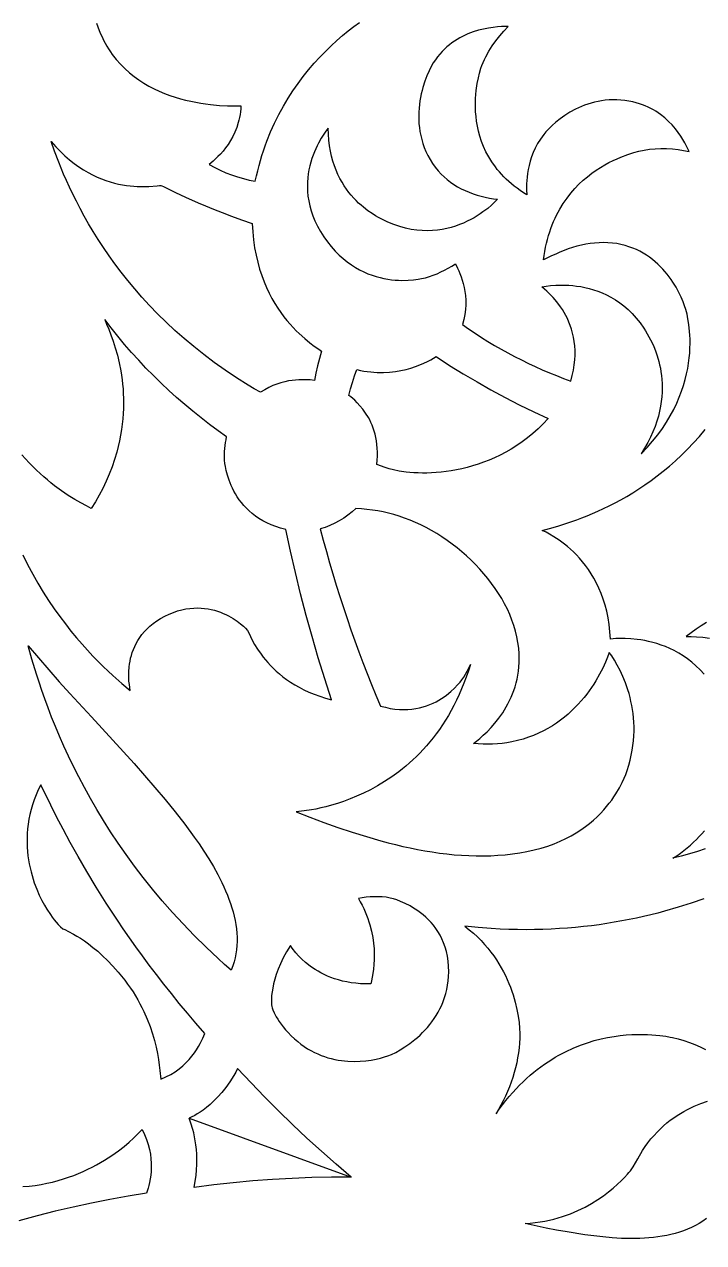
# Model space of a CAD drawing. Extents: x -570 to 570, y -570 to 570.
# Drawn here: x 380.2 to 431.3, y -152.3 to -60.7 of the extents above; entities that cross this region are included whole.
import ezdxf

# ---------------------------------------------------------------- set-up
doc = ezdxf.new("R2010")
doc.units = 0
doc.layers.add('LAYER_1', color=18, linetype='CONTINUOUS')
doc.layers.add('LAYER_2', color=174, linetype='CONTINUOUS')

msp = doc.modelspace()

# ---------------------------------------------------------------- linework, layer by layer
at = {"layer": 'LAYER_1'}
for points in [[(385.666, -60.615), (385.759, -60.882), (385.86, -61.148), (385.965, -61.398), (386.075, -61.641), (386.191, -61.876), (386.313, -62.105), (386.44, -62.326), (386.571, -62.54), (386.708, -62.748), (386.849, -62.948), (387.146, -63.33), (387.458, -63.687), (387.786, -64.018), (388.128, -64.326), (388.481, -64.611), (388.845, -64.873), (389.218, -65.115), (389.599, -65.336), (389.986, -65.537), (390.377, -65.72), (390.772, -65.886), (391.168, -66.034), (391.565, -66.167), (391.96, -66.284), (392.352, -66.387), (392.74, -66.477), (393.121, -66.554), (393.496, -66.619), (393.862, -66.674), (394.217, -66.719), (394.891, -66.782), (395.506, -66.817), (396.049, -66.829), (396.51, -66.826), (396.497, -67.05), (396.476, -67.268), (396.447, -67.48), (396.411, -67.686), (396.368, -67.886), (396.318, -68.081), (396.2, -68.453), (396.061, -68.802), (395.904, -69.129), (395.734, -69.433), (395.552, -69.716), (395.364, -69.978), (395.171, -70.219), (394.979, -70.438), (394.79, -70.638), (394.436, -70.977), (394.136, -71.238), (394.541, -71.457), (394.956, -71.659), (395.38, -71.844), (395.812, -72.011), (396.25, -72.159), (396.694, -72.288), (397.142, -72.398), (397.594, -72.488), (397.68, -72.089), (397.773, -71.696), (397.873, -71.31), (397.979, -70.93), (398.092, -70.556), (398.211, -70.188), (398.336, -69.827), (398.467, -69.471), (398.746, -68.779), (399.046, -68.112), (399.365, -67.468), (399.702, -66.849), (400.056, -66.253), (400.424, -65.68), (400.805, -65.131), (401.199, -64.605), (401.602, -64.101), (402.014, -63.619), (402.433, -63.16), (402.858, -62.723), (403.286, -62.307), (403.717, -61.913), (404.149, -61.54), (404.58, -61.187), (405.009, -60.856), (405.434, -60.545)], [(380.121, -100.565), (380.487, -101.303), (380.866, -102.015), (381.257, -102.702), (381.657, -103.364), (382.066, -104), (382.48, -104.611), (382.898, -105.196), (383.319, -105.756), (383.74, -106.29), (384.16, -106.798), (384.576, -107.282), (384.987, -107.739), (385.391, -108.171), (385.785, -108.577), (386.169, -108.958), (386.54, -109.312), (386.897, -109.642), (387.558, -110.223), (388.202, -110.754), (388.159, -110.53), (388.129, -110.317), (388.102, -110.048), (388.086, -109.73), (388.089, -109.37), (388.117, -108.977), (388.144, -108.77), (388.18, -108.557), (388.226, -108.34), (388.283, -108.12), (388.353, -107.896), (388.435, -107.671), (388.532, -107.445), (388.644, -107.219), (388.771, -106.995), (388.915, -106.772), (389.077, -106.553), (389.257, -106.337), (389.458, -106.127), (389.678, -105.922), (389.92, -105.724), (390.185, -105.535), (390.473, -105.353), (390.785, -105.182), (391.116, -105.024), (391.441, -104.892), (391.759, -104.783), (392.07, -104.697), (392.375, -104.633), (392.672, -104.589), (392.962, -104.564), (393.244, -104.556), (393.518, -104.564), (393.783, -104.587), (394.04, -104.624), (394.289, -104.674), (394.528, -104.734), (394.758, -104.804), (394.978, -104.882), (395.189, -104.968), (395.389, -105.06), (395.58, -105.156), (395.928, -105.356), (396.232, -105.559), (396.489, -105.755), (396.698, -105.932), (396.856, -106.08), (397.013, -106.25), (397.124, -106.485), (397.224, -106.702), (397.36, -106.975), (397.536, -107.295), (397.757, -107.654), (398.026, -108.042), (398.179, -108.245), (398.347, -108.452), (398.529, -108.662), (398.725, -108.874), (398.937, -109.087), (399.165, -109.3), (399.409, -109.512), (399.67, -109.722), (399.949, -109.928), (400.245, -110.13), (400.56, -110.327), (400.894, -110.517), (401.248, -110.7), (401.621, -110.874), (402.015, -111.039), (402.431, -111.192), (402.868, -111.334), (403.327, -111.463), (402.81, -109.889), (402.319, -108.305), (401.854, -106.713), (401.414, -105.114), (400.998, -103.508), (400.605, -101.897), (400.234, -100.28), (399.884, -98.66), (399.494, -98.559), (399.126, -98.441), (398.78, -98.309), (398.456, -98.162), (398.152, -98.003), (397.869, -97.833), (397.605, -97.652), (397.359, -97.463), (397.131, -97.265), (396.921, -97.062), (396.727, -96.853), (396.549, -96.64), (396.386, -96.424), (396.238, -96.207), (396.104, -95.99), (395.983, -95.773), (395.874, -95.559), (395.777, -95.349), (395.617, -94.943), (395.495, -94.565), (395.407, -94.226), (395.348, -93.936), (395.311, -93.704), (395.284, -93.454), (395.273, -93.233), (395.271, -93.012), (395.278, -92.79), (395.293, -92.568), (395.318, -92.347), (395.351, -92.127), (395.392, -91.909), (395.441, -91.694), (394.792, -91.234), (394.152, -90.761), (393.52, -90.275), (392.898, -89.775), (392.286, -89.263), (391.683, -88.738), (391.091, -88.201), (390.51, -87.653), (389.939, -87.093), (389.379, -86.522), (388.831, -85.94), (388.295, -85.348), (387.771, -84.746), (387.26, -84.135), (386.761, -83.514), (386.276, -82.884), (386.423, -83.221), (386.581, -83.603), (386.745, -84.027), (386.911, -84.493), (387.073, -84.999), (387.226, -85.545), (387.365, -86.128), (387.486, -86.747), (387.538, -87.07), (387.583, -87.401), (387.621, -87.741), (387.652, -88.089), (387.674, -88.446), (387.687, -88.81), (387.69, -89.182), (387.683, -89.562), (387.665, -89.949), (387.636, -90.343), (387.595, -90.744), (387.541, -91.153), (387.473, -91.568), (387.391, -91.99), (387.295, -92.418), (387.184, -92.853), (387.019, -93.41), (386.831, -93.961), (386.62, -94.504), (386.387, -95.04), (386.135, -95.567), (385.864, -96.084), (385.576, -96.591), (385.272, -97.086), (384.897, -96.893), (384.479, -96.665), (384.026, -96.401), (383.543, -96.099), (383.035, -95.756), (382.508, -95.37), (382.239, -95.16), (381.968, -94.939), (381.695, -94.706), (381.421, -94.461), (381.146, -94.204), (380.871, -93.934), (380.597, -93.651), (380.325, -93.354), (380.056, -93.045)], [(431.312, -109.536), (431.013, -109.205), (430.705, -108.903), (430.389, -108.627), (430.066, -108.377), (429.738, -108.15), (429.408, -107.947), (429.076, -107.766), (428.744, -107.606), (428.414, -107.465), (428.088, -107.342), (427.767, -107.236), (427.453, -107.146), (427.147, -107.07), (426.851, -107.008), (426.567, -106.958), (426.297, -106.919), (425.803, -106.869), (425.382, -106.848), (425.048, -106.846), (424.692, -106.862), (424.277, -106.903), (424.241, -106.342), (424.182, -105.806), (424.1, -105.293), (423.998, -104.803), (423.876, -104.336), (423.737, -103.891), (423.581, -103.468), (423.412, -103.067), (423.229, -102.687), (423.036, -102.327), (422.833, -101.987), (422.621, -101.667), (422.404, -101.366), (422.181, -101.084), (421.955, -100.821), (421.727, -100.575), (421.5, -100.347), (421.273, -100.136), (421.05, -99.941), (420.831, -99.763), (420.414, -99.453), (420.035, -99.202), (419.706, -99.007), (419.44, -98.865), (419.147, -98.723), (419.705, -98.578), (420.329, -98.402), (421.01, -98.19), (421.743, -97.936), (422.126, -97.793), (422.521, -97.637), (422.925, -97.47), (423.338, -97.289), (423.759, -97.094), (424.188, -96.885), (424.623, -96.661), (425.064, -96.423), (425.51, -96.168), (425.96, -95.896), (426.414, -95.608), (426.87, -95.302), (427.328, -94.978), (427.788, -94.635), (428.247, -94.273), (428.706, -93.891), (429.164, -93.489), (429.619, -93.066), (430.072, -92.621), (430.521, -92.154), (430.966, -91.664), (431.405, -91.151)], [(431.498, -105.644), (431.106, -105.893), (430.72, -106.151), (430.342, -106.417), (429.971, -106.691), (430.338, -106.699), (430.754, -106.722), (431.214, -106.763), (431.713, -106.828)], [(431.391, -122.663), (430.811, -122.856), (430.215, -123.039), (429.601, -123.21), (428.97, -123.369), (429.259, -123.177), (429.536, -122.981), (429.801, -122.782), (430.054, -122.58), (430.295, -122.374), (430.525, -122.166), (430.744, -121.954), (430.951, -121.741), (431.149, -121.525), (431.335, -121.306)], [(431.304, -126.412), (430.347, -126.743), (429.361, -127.056), (428.347, -127.349), (427.829, -127.487), (427.303, -127.62), (426.771, -127.746), (426.232, -127.866), (425.685, -127.979), (425.131, -128.085), (424.571, -128.185), (424.003, -128.277), (423.428, -128.361), (422.846, -128.438), (422.257, -128.506), (421.661, -128.566), (421.059, -128.618), (420.449, -128.661), (419.832, -128.694), (419.209, -128.719), (418.578, -128.733), (417.941, -128.738), (417.296, -128.733), (416.645, -128.718), (415.987, -128.692), (415.322, -128.655), (414.333, -128.577), (413.344, -128.482), (413.672, -128.742), (413.983, -129.01), (414.277, -129.282), (414.555, -129.56), (414.817, -129.843), (415.063, -130.129), (415.294, -130.419), (415.511, -130.711), (415.713, -131.005), (415.902, -131.301), (416.077, -131.597), (416.24, -131.894), (416.39, -132.19), (416.528, -132.485), (416.654, -132.778), (416.77, -133.068), (416.874, -133.356), (416.969, -133.64), (417.129, -134.195), (417.253, -134.727), (417.345, -135.232), (417.409, -135.706), (417.447, -136.142), (417.464, -136.536), (417.462, -136.882), (417.444, -137.256), (417.412, -137.629), (417.366, -138.002), (417.306, -138.374), (417.233, -138.745), (417.148, -139.114), (417.05, -139.48), (416.941, -139.844), (416.819, -140.204), (416.687, -140.56), (416.544, -140.911), (416.391, -141.258), (416.228, -141.599), (416.055, -141.934), (415.872, -142.263), (415.681, -142.585), (415.925, -142.238), (416.173, -141.904), (416.423, -141.583), (416.676, -141.275), (416.932, -140.98), (417.191, -140.697), (417.452, -140.426), (417.714, -140.166), (417.979, -139.919), (418.245, -139.682), (418.513, -139.457), (418.782, -139.242), (419.052, -139.038), (419.322, -138.845), (419.593, -138.661), (419.865, -138.487), (420.136, -138.323), (420.408, -138.169), (420.949, -137.886), (421.487, -137.638), (422.02, -137.422), (422.546, -137.236), (423.064, -137.079), (423.572, -136.948), (424.068, -136.842), (424.55, -136.758), (425.016, -136.694), (425.465, -136.649), (425.895, -136.621), (426.305, -136.606), (426.691, -136.605), (427.054, -136.614), (427.39, -136.631), (427.978, -136.684), (428.44, -136.746), (428.763, -136.804), (428.933, -136.839), (429.362, -136.946), (429.787, -137.072), (430.207, -137.215), (430.622, -137.375), (431.031, -137.549), (431.434, -137.737)], [(431.487, -150.452), (431.218, -150.638), (430.942, -150.811), (430.658, -150.969), (430.368, -151.114), (430.071, -151.245), (429.768, -151.364), (429.46, -151.47), (429.146, -151.564), (428.827, -151.648), (428.504, -151.72), (428.177, -151.781), (427.846, -151.833), (427.511, -151.875), (427.174, -151.908), (426.833, -151.933), (426.491, -151.949), (425.801, -151.958), (425.107, -151.94), (424.412, -151.898), (423.718, -151.835), (423.03, -151.756), (422.349, -151.664), (421.023, -151.456), (420.233, -151.315), (419.446, -151.162), (417.877, -150.83), (418.258, -150.799), (418.629, -150.757), (418.992, -150.705), (419.345, -150.642), (419.688, -150.57), (420.023, -150.489), (420.348, -150.399), (420.664, -150.302), (420.971, -150.197), (421.269, -150.086), (421.557, -149.969), (421.837, -149.846), (422.107, -149.719), (422.369, -149.586), (422.865, -149.312), (423.325, -149.026), (423.749, -148.735), (424.138, -148.443), (424.491, -148.154), (424.809, -147.873), (425.092, -147.604), (425.341, -147.353), (425.555, -147.123), (425.67, -146.989), (425.779, -146.851), (425.982, -146.563), (426.169, -146.263), (426.346, -145.955), (426.7, -145.339), (426.889, -145.039), (427.094, -144.751), (427.32, -144.467), (427.552, -144.199), (427.789, -143.945), (428.031, -143.705), (428.276, -143.479), (428.525, -143.267), (428.777, -143.067), (429.031, -142.881), (429.287, -142.706), (429.543, -142.544), (429.801, -142.393), (430.059, -142.253), (430.316, -142.124), (430.572, -142.006), (430.827, -141.898), (431.079, -141.799), (431.576, -141.629)], [(380.128, -148.049), (380.595, -148.01), (381.052, -147.955), (381.499, -147.885), (381.934, -147.801), (382.359, -147.704), (382.773, -147.596), (383.175, -147.476), (383.567, -147.347), (383.946, -147.208), (384.314, -147.062), (384.669, -146.908), (385.013, -146.748), (385.344, -146.583), (385.663, -146.414), (385.969, -146.241), (386.262, -146.067), (386.81, -145.714), (387.303, -145.364), (387.742, -145.024), (388.124, -144.702), (388.449, -144.405), (388.767, -144.086), (389.08, -143.762), (389.269, -144.142), (389.423, -144.517), (389.546, -144.887), (389.64, -145.25), (389.708, -145.604), (389.751, -145.949), (389.773, -146.282), (389.776, -146.602), (389.762, -146.909), (389.735, -147.199), (389.696, -147.473), (389.648, -147.728), (389.594, -147.963), (389.536, -148.177), (389.419, -148.536), (388.039, -148.763), (386.661, -149.014), (385.287, -149.288), (383.917, -149.585), (382.551, -149.905), (381.19, -150.249), (379.835, -150.615)]]:
    msp.add_lwpolyline(points, dxfattribs=at)
for points in [[(430.197, -70.24), (430, -69.837), (429.873, -69.602), (429.727, -69.35), (429.559, -69.086), (429.369, -68.813), (429.155, -68.536), (428.916, -68.258), (428.651, -67.985), (428.36, -67.719), (428.04, -67.465), (427.869, -67.345), (427.69, -67.228), (427.504, -67.117), (427.31, -67.011), (427.108, -66.912), (426.897, -66.819), (426.679, -66.733), (426.452, -66.655), (426.217, -66.584), (425.972, -66.523), (425.659, -66.459), (425.351, -66.412), (425.048, -66.381), (424.75, -66.365), (424.458, -66.363), (424.171, -66.375), (423.89, -66.4), (423.615, -66.436), (423.347, -66.484), (423.084, -66.543), (422.828, -66.611), (422.579, -66.689), (422.337, -66.775), (422.102, -66.868), (421.874, -66.968), (421.653, -67.075), (421.234, -67.302), (420.847, -67.545), (420.493, -67.797), (420.173, -68.052), (419.888, -68.305), (419.641, -68.548), (419.431, -68.776), (419.262, -68.984), (419.02, -69.322), (418.81, -69.66), (418.629, -69.997), (418.476, -70.33), (418.349, -70.658), (418.245, -70.98), (418.161, -71.293), (418.097, -71.598), (418.049, -71.891), (418.015, -72.172), (417.993, -72.438), (417.981, -72.689), (417.978, -73.138), (417.988, -73.505), (417.737, -73.346), (417.497, -73.184), (417.268, -73.018), (417.048, -72.85), (416.839, -72.678), (416.639, -72.504), (416.449, -72.327), (416.268, -72.148), (416.096, -71.966), (415.933, -71.783), (415.779, -71.598), (415.633, -71.411), (415.367, -71.033), (415.131, -70.651), (414.925, -70.266), (414.748, -69.879), (414.596, -69.493), (414.47, -69.108), (414.366, -68.727), (414.284, -68.349), (414.222, -67.978), (414.177, -67.614), (414.149, -67.259), (414.135, -66.914), (414.134, -66.582), (414.145, -66.262), (414.165, -65.957), (414.194, -65.669), (414.267, -65.146), (414.352, -64.706), (414.435, -64.359), (414.543, -63.997), (414.623, -63.777), (414.711, -63.559), (414.807, -63.344), (414.91, -63.132), (415.136, -62.717), (415.387, -62.315), (415.661, -61.927), (415.955, -61.555), (416.266, -61.198), (416.592, -60.86), (416.358, -60.859), (416.088, -60.866), (415.787, -60.886), (415.459, -60.92), (415.108, -60.971), (414.739, -61.044), (414.355, -61.14), (413.962, -61.264), (413.562, -61.417), (413.362, -61.506), (413.162, -61.604), (412.962, -61.71), (412.764, -61.827), (412.567, -61.953), (412.373, -62.089), (412.182, -62.236), (411.994, -62.393), (411.81, -62.563), (411.631, -62.743), (411.456, -62.937), (411.287, -63.142), (411.124, -63.361), (410.968, -63.592), (410.812, -63.858), (410.649, -64.179), (410.486, -64.552), (410.329, -64.97), (410.186, -65.429), (410.121, -65.673), (410.062, -65.925), (410.009, -66.184), (409.964, -66.45), (409.927, -66.723), (409.899, -67.002), (409.88, -67.285), (409.873, -67.573), (409.877, -67.865), (409.893, -68.16), (409.922, -68.458), (409.965, -68.757), (410.023, -69.058), (410.096, -69.359), (410.186, -69.66), (410.293, -69.96), (410.418, -70.26), (410.562, -70.557), (410.726, -70.851), (410.91, -71.143), (411.115, -71.43), (411.343, -71.713), (411.551, -71.942), (411.774, -72.158), (412.011, -72.362), (412.26, -72.552), (412.52, -72.73), (412.791, -72.896), (413.071, -73.048), (413.359, -73.188), (413.653, -73.314), (413.953, -73.428), (414.258, -73.529), (414.565, -73.618), (414.875, -73.693), (415.185, -73.755), (415.495, -73.804), (415.804, -73.841), (415.574, -74.07), (415.349, -74.276), (415.054, -74.523), (414.693, -74.796), (414.488, -74.938), (414.267, -75.081), (414.031, -75.223), (413.781, -75.363), (413.515, -75.498), (413.235, -75.627), (412.941, -75.748), (412.634, -75.859), (412.313, -75.958), (411.98, -76.043), (411.634, -76.113), (411.275, -76.165), (410.905, -76.199), (410.523, -76.211), (410.13, -76.2), (409.726, -76.165), (409.311, -76.103), (408.887, -76.013), (408.452, -75.893), (408.008, -75.74), (407.555, -75.553), (407.093, -75.331), (406.853, -75.209), (406.634, -75.086), (406.364, -74.918), (406.054, -74.703), (405.715, -74.439), (405.537, -74.287), (405.357, -74.122), (405.174, -73.943), (404.99, -73.751), (404.808, -73.543), (404.627, -73.322), (404.45, -73.085), (404.278, -72.833), (404.111, -72.565), (403.953, -72.281), (403.803, -71.981), (403.663, -71.664), (403.535, -71.33), (403.419, -70.98), (403.318, -70.611), (403.233, -70.225), (403.164, -69.82), (403.114, -69.397), (403.083, -68.955), (403.073, -68.493), (402.893, -68.73), (402.734, -68.959), (402.546, -69.256), (402.341, -69.617), (402.237, -69.82), (402.134, -70.038), (402.033, -70.27), (401.937, -70.515), (401.846, -70.773), (401.762, -71.044), (401.687, -71.327), (401.623, -71.621), (401.571, -71.926), (401.533, -72.241), (401.51, -72.567), (401.505, -72.901), (401.517, -73.245), (401.551, -73.597), (401.606, -73.956), (401.684, -74.323), (401.788, -74.697), (401.918, -75.078), (402.077, -75.464), (402.265, -75.855), (402.485, -76.251), (402.739, -76.651), (403.016, -77.041), (403.301, -77.4), (403.593, -77.729), (403.891, -78.03), (404.194, -78.303), (404.501, -78.55), (404.811, -78.772), (405.122, -78.97), (405.434, -79.145), (405.746, -79.3), (406.056, -79.434), (406.364, -79.549), (406.668, -79.646), (406.967, -79.727), (407.261, -79.793), (407.548, -79.844), (407.828, -79.883), (408.098, -79.91), (408.359, -79.927), (408.609, -79.934), (409.072, -79.925), (409.479, -79.894), (409.821, -79.85), (410.089, -79.803), (410.374, -79.738), (410.672, -79.65), (410.966, -79.548), (411.255, -79.432), (411.539, -79.305), (411.819, -79.166), (412.094, -79.018), (412.364, -78.862), (412.628, -78.698), (412.791, -79.022), (412.88, -79.215), (412.97, -79.429), (413.06, -79.661), (413.145, -79.912), (413.223, -80.181), (413.291, -80.467), (413.347, -80.769), (413.387, -81.085), (413.41, -81.417), (413.411, -81.762), (413.389, -82.12), (413.341, -82.49), (413.263, -82.871), (413.153, -83.263), (413.625, -83.59), (414.103, -83.909), (414.586, -84.22), (415.075, -84.524), (415.569, -84.819), (416.069, -85.107), (416.573, -85.386), (417.082, -85.656), (417.595, -85.918), (418.112, -86.172), (418.634, -86.416), (419.159, -86.652), (419.688, -86.878), (420.221, -87.095), (420.757, -87.303), (421.295, -87.501), (421.411, -87.086), (421.5, -86.684), (421.565, -86.294), (421.606, -85.916), (421.625, -85.55), (421.623, -85.196), (421.603, -84.855), (421.564, -84.526), (421.51, -84.209), (421.44, -83.905), (421.358, -83.613), (421.263, -83.334), (421.158, -83.067), (421.044, -82.812), (420.923, -82.57), (420.796, -82.341), (420.664, -82.124), (420.529, -81.92), (420.255, -81.551), (419.987, -81.232), (419.735, -80.965), (419.511, -80.75), (419.327, -80.586), (419.126, -80.417), (419.457, -80.364), (419.77, -80.327), (420.166, -80.297), (420.634, -80.286), (420.891, -80.29), (421.162, -80.303), (421.445, -80.326), (421.74, -80.36), (422.044, -80.407), (422.356, -80.467), (422.674, -80.543), (422.998, -80.635), (423.326, -80.746), (423.656, -80.875), (423.988, -81.025), (424.319, -81.197), (424.648, -81.392), (424.974, -81.612), (425.295, -81.858), (425.611, -82.131), (425.919, -82.432), (426.218, -82.764), (426.507, -83.127), (426.785, -83.522), (426.919, -83.733), (427.049, -83.952), (427.176, -84.18), (427.299, -84.417), (427.428, -84.672), (427.537, -84.913), (427.662, -85.224), (427.793, -85.601), (427.918, -86.041), (427.975, -86.283), (428.028, -86.539), (428.073, -86.808), (428.111, -87.09), (428.14, -87.385), (428.158, -87.692), (428.164, -88.011), (428.157, -88.341), (428.136, -88.681), (428.099, -89.031), (428.045, -89.39), (427.973, -89.759), (427.88, -90.136), (427.767, -90.522), (427.632, -90.914), (427.473, -91.314), (427.289, -91.72), (427.079, -92.133), (426.841, -92.55), (426.575, -92.973), (427.031, -92.494), (427.45, -92.014), (427.833, -91.535), (428.181, -91.057), (428.496, -90.581), (428.779, -90.108), (429.032, -89.639), (429.257, -89.176), (429.454, -88.718), (429.626, -88.268), (429.773, -87.825), (429.898, -87.392), (430.001, -86.969), (430.085, -86.556), (430.151, -86.156), (430.2, -85.768), (430.233, -85.395), (430.254, -85.036), (430.261, -84.693), (430.259, -84.367), (430.247, -84.058), (430.227, -83.769), (430.171, -83.25), (430.102, -82.817), (430.032, -82.479), (429.938, -82.117), (429.853, -81.85), (429.739, -81.543), (429.594, -81.204), (429.419, -80.841), (429.21, -80.459), (428.968, -80.067), (428.834, -79.87), (428.691, -79.672), (428.539, -79.475), (428.378, -79.28), (428.207, -79.087), (428.027, -78.899), (427.837, -78.714), (427.637, -78.535), (427.428, -78.362), (427.208, -78.197), (426.978, -78.039), (426.738, -77.89), (426.487, -77.752), (426.225, -77.623), (425.952, -77.507), (425.669, -77.403), (425.374, -77.312), (425.068, -77.236), (424.751, -77.174), (424.421, -77.129), (424.09, -77.102), (423.758, -77.093), (423.424, -77.102), (423.091, -77.127), (422.757, -77.168), (422.425, -77.224), (422.093, -77.293), (421.764, -77.376), (421.437, -77.47), (421.112, -77.576), (420.792, -77.693), (420.475, -77.819), (420.163, -77.954), (419.856, -78.096), (419.554, -78.246), (419.259, -78.401), (419.302, -78.076), (419.353, -77.759), (419.411, -77.45), (419.477, -77.15), (419.55, -76.858), (419.629, -76.574), (419.715, -76.298), (419.808, -76.029), (419.906, -75.769), (420.01, -75.516), (420.119, -75.271), (420.234, -75.033), (420.477, -74.578), (420.738, -74.152), (421.015, -73.754), (421.305, -73.382), (421.606, -73.035), (421.916, -72.714), (422.234, -72.416), (422.556, -72.142), (422.881, -71.889), (423.207, -71.658), (423.531, -71.448), (423.852, -71.257), (424.168, -71.084), (424.475, -70.93), (424.773, -70.792), (425.059, -70.67), (425.588, -70.472), (426.043, -70.327), (426.409, -70.228), (426.804, -70.144), (427.225, -70.084), (427.649, -70.047), (428.075, -70.031), (428.503, -70.036), (428.93, -70.061), (429.356, -70.104), (429.779, -70.164)], [(382.263, -69.497), (382.602, -69.888), (382.943, -70.247), (383.288, -70.578), (383.635, -70.88), (383.982, -71.156), (384.33, -71.405), (384.677, -71.631), (385.022, -71.833), (385.365, -72.012), (385.704, -72.171), (386.039, -72.31), (386.369, -72.431), (386.693, -72.534), (387.01, -72.621), (387.319, -72.693), (387.619, -72.752), (387.909, -72.798), (388.189, -72.832), (388.457, -72.857), (388.714, -72.872), (389.185, -72.881), (389.597, -72.869), (390.213, -72.818), (390.403, -72.799), (390.504, -72.797), (390.572, -72.819), (390.686, -72.87), (391.051, -73.05), (391.605, -73.323), (392.351, -73.677), (393.295, -74.1), (393.843, -74.334), (394.441, -74.579), (395.092, -74.836), (395.794, -75.101), (396.549, -75.375), (397.358, -75.654), (397.397, -76.29), (397.46, -76.899), (397.545, -77.484), (397.651, -78.043), (397.777, -78.577), (397.92, -79.088), (398.08, -79.575), (398.253, -80.039), (398.44, -80.479), (398.638, -80.898), (398.845, -81.294), (399.061, -81.668), (399.283, -82.022), (399.51, -82.354), (399.739, -82.666), (399.971, -82.959), (400.203, -83.231), (400.432, -83.485), (400.659, -83.719), (400.881, -83.936), (401.304, -84.315), (401.688, -84.627), (402.02, -84.873), (402.288, -85.058), (402.479, -85.184), (402.579, -85.256), (402.417, -85.799), (402.272, -86.347), (402.145, -86.9), (402.036, -87.456), (401.714, -87.422), (401.32, -87.402), (401.099, -87.4), (400.864, -87.408), (400.616, -87.425), (400.356, -87.455), (400.085, -87.499), (399.804, -87.558), (399.515, -87.635), (399.219, -87.731), (398.916, -87.849), (398.609, -87.99), (398.297, -88.155), (397.984, -88.347), (397.519, -88.079), (397.062, -87.807), (396.176, -87.253), (395.323, -86.685), (394.504, -86.106), (393.717, -85.517), (392.963, -84.918), (392.241, -84.311), (391.549, -83.698), (390.887, -83.079), (390.255, -82.456), (389.652, -81.83), (389.077, -81.202), (388.529, -80.574), (388.009, -79.946), (387.515, -79.321), (387.047, -78.699), (386.603, -78.082), (386.184, -77.47), (385.789, -76.866), (385.417, -76.27), (385.067, -75.684), (384.739, -75.108), (384.432, -74.545), (384.146, -73.995), (383.88, -73.46), (383.632, -72.94), (383.403, -72.438), (383.193, -71.954), (382.822, -71.047), (382.515, -70.228)], [(406.722, -93.78), (406.754, -93.455), (406.77, -93.142), (406.772, -92.84), (406.76, -92.55), (406.735, -92.271), (406.698, -92.002), (406.65, -91.745), (406.593, -91.499), (406.526, -91.263), (406.451, -91.038), (406.369, -90.823), (406.281, -90.619), (406.187, -90.426), (406.089, -90.243), (405.883, -89.906), (405.67, -89.61), (405.458, -89.353), (405.254, -89.134), (405.066, -88.952), (404.765, -88.699), (404.616, -88.586), (404.746, -88.094), (404.892, -87.606), (405.054, -87.123), (405.23, -86.645), (405.495, -86.703), (405.755, -86.75), (406.011, -86.789), (406.263, -86.819), (406.511, -86.84), (406.754, -86.853), (407.227, -86.857), (407.681, -86.834), (408.116, -86.786), (408.529, -86.717), (408.922, -86.63), (409.292, -86.529), (409.639, -86.416), (409.961, -86.294), (410.259, -86.167), (410.531, -86.038), (410.776, -85.91), (411.183, -85.67), (412.193, -86.324), (413.216, -86.959), (414.253, -87.573), (415.301, -88.167), (416.361, -88.74), (417.432, -89.291), (418.514, -89.821), (419.605, -90.327), (419.227, -90.725), (418.84, -91.097), (418.447, -91.446), (418.048, -91.771), (417.643, -92.073), (417.235, -92.353), (416.823, -92.611), (416.408, -92.849), (415.992, -93.067), (415.575, -93.266), (415.159, -93.446), (414.743, -93.608), (414.329, -93.754), (413.918, -93.882), (413.51, -93.995), (413.107, -94.093), (412.709, -94.176), (412.317, -94.246), (411.933, -94.303), (411.556, -94.347), (411.188, -94.38), (410.83, -94.402), (410.482, -94.414), (410.146, -94.417), (409.822, -94.41), (409.51, -94.396), (409.213, -94.374), (408.931, -94.346), (408.415, -94.272), (407.968, -94.18), (407.652, -94.095), (407.339, -93.999)], [(424.183, -107.893), (424.061, -108.244), (423.902, -108.641), (423.704, -109.076), (423.467, -109.542), (423.187, -110.03), (423.031, -110.28), (422.864, -110.532), (422.685, -110.786), (422.495, -111.041), (422.293, -111.296), (422.08, -111.549), (421.854, -111.8), (421.615, -112.048), (421.364, -112.292), (421.101, -112.53), (420.824, -112.762), (420.534, -112.987), (420.23, -113.204), (419.913, -113.412), (419.582, -113.609), (419.237, -113.796), (418.878, -113.97), (418.504, -114.132), (418.116, -114.279), (417.712, -114.411), (417.294, -114.528), (416.86, -114.627), (416.506, -114.691), (416.148, -114.74), (415.789, -114.774), (415.428, -114.795), (415.066, -114.802), (414.704, -114.797), (414.343, -114.781), (413.984, -114.753), (414.206, -114.578), (414.456, -114.37), (414.726, -114.13), (415.012, -113.856), (415.306, -113.549), (415.603, -113.209), (415.898, -112.836), (416.183, -112.43), (416.321, -112.215), (416.454, -111.992), (416.581, -111.76), (416.703, -111.52), (416.818, -111.271), (416.925, -111.015), (417.024, -110.75), (417.114, -110.477), (417.195, -110.196), (417.265, -109.906), (417.323, -109.608), (417.37, -109.302), (417.404, -108.988), (417.424, -108.666), (417.43, -108.335), (417.421, -107.996), (417.388, -107.568), (417.332, -107.142), (417.252, -106.719), (417.149, -106.297), (417.025, -105.88), (416.88, -105.465), (416.716, -105.055), (416.532, -104.65), (416.329, -104.25), (416.109, -103.855), (415.872, -103.467), (415.62, -103.085), (415.351, -102.711), (415.069, -102.344), (414.773, -101.986), (414.463, -101.637), (414.142, -101.297), (413.809, -100.966), (413.466, -100.646), (413.113, -100.337), (412.752, -100.039), (412.382, -99.753), (412.004, -99.479), (411.62, -99.218), (411.23, -98.971), (410.836, -98.737), (410.436, -98.518), (410.034, -98.314), (409.629, -98.125), (409.222, -97.952), (408.814, -97.796), (408.405, -97.656), (408.01, -97.537), (407.609, -97.433), (407.205, -97.342), (406.798, -97.264), (406.388, -97.2), (405.977, -97.148), (405.564, -97.109), (405.152, -97.082), (404.863, -97.341), (404.557, -97.582), (404.236, -97.805), (403.902, -98.01), (403.557, -98.195), (403.202, -98.358), (402.839, -98.5), (402.47, -98.618), (402.697, -99.468), (402.931, -100.315), (403.172, -101.161), (403.421, -102.004), (403.677, -102.846), (403.941, -103.685), (404.212, -104.522), (404.491, -105.357), (404.777, -106.189), (405.071, -107.018), (405.374, -107.844), (405.683, -108.667), (406.001, -109.487), (406.327, -110.304), (406.66, -111.117), (407.002, -111.927), (407.373, -112.026), (407.733, -112.102), (408.081, -112.155), (408.419, -112.186), (408.745, -112.196), (409.06, -112.188), (409.363, -112.162), (409.656, -112.121), (409.937, -112.064), (410.207, -111.993), (410.466, -111.911), (410.713, -111.818), (410.949, -111.715), (411.173, -111.604), (411.387, -111.486), (411.588, -111.363), (411.779, -111.236), (411.958, -111.106), (412.281, -110.844), (412.559, -110.587), (412.791, -110.346), (412.976, -110.133), (413.116, -109.957), (413.254, -109.761), (413.394, -109.533), (413.521, -109.296), (413.755, -108.812), (413.603, -109.292), (413.442, -109.758), (413.273, -110.21), (413.095, -110.648), (412.91, -111.073), (412.717, -111.484), (412.518, -111.883), (412.311, -112.268), (412.099, -112.641), (411.88, -113.002), (411.656, -113.35), (411.426, -113.687), (411.191, -114.011), (410.952, -114.324), (410.708, -114.626), (410.461, -114.917), (410.21, -115.196), (409.955, -115.465), (409.698, -115.724), (409.438, -115.972), (409.176, -116.21), (408.912, -116.438), (408.646, -116.656), (408.379, -116.865), (407.844, -117.256), (407.307, -117.611), (406.773, -117.932), (406.243, -118.222), (405.721, -118.481), (405.209, -118.712), (404.711, -118.915), (404.228, -119.094), (403.764, -119.249), (403.321, -119.382), (402.902, -119.495), (402.51, -119.59), (402.147, -119.668), (401.817, -119.73), (401.265, -119.817), (400.875, -119.864), (400.669, -119.884), (401.7, -120.281), (402.745, -120.671), (403.803, -121.047), (404.871, -121.407), (405.949, -121.746), (407.035, -122.06), (407.58, -122.206), (408.127, -122.344), (408.675, -122.474), (409.224, -122.595), (409.774, -122.706), (410.325, -122.807), (410.876, -122.898), (411.428, -122.977), (411.979, -123.045), (412.531, -123.1), (413.082, -123.143), (413.633, -123.173), (414.183, -123.188), (414.732, -123.19), (415.28, -123.176), (415.828, -123.147), (416.373, -123.102), (416.917, -123.041), (417.46, -122.963), (418, -122.867), (418.552, -122.747), (419.077, -122.608), (419.576, -122.452), (420.05, -122.28), (420.5, -122.094), (420.925, -121.894), (421.327, -121.683), (421.706, -121.461), (422.062, -121.231), (422.397, -120.993), (422.711, -120.749), (423.005, -120.501), (423.279, -120.249), (423.534, -119.996), (423.77, -119.742), (423.988, -119.489), (424.189, -119.239), (424.373, -118.993), (424.54, -118.753), (424.693, -118.519), (424.954, -118.077), (425.159, -117.68), (425.315, -117.338), (425.426, -117.064), (425.533, -116.762), (425.655, -116.379), (425.759, -116.001), (425.846, -115.626), (425.917, -115.257), (425.972, -114.892), (426.012, -114.533), (426.038, -114.179), (426.05, -113.83), (426.05, -113.488), (426.038, -113.152), (426.014, -112.823), (425.979, -112.5), (425.935, -112.185), (425.882, -111.877), (425.82, -111.576), (425.75, -111.283), (425.674, -110.999), (425.591, -110.723), (425.41, -110.197), (425.212, -109.708), (425.004, -109.258), (424.791, -108.85), (424.58, -108.485), (424.375, -108.165)], [(380.526, -107.4), (381.292, -108.31), (382.071, -109.209), (382.862, -110.1), (383.66, -110.983), (385.273, -112.737), (386.89, -114.488), (387.694, -115.366), (388.491, -116.25), (389.279, -117.141), (390.055, -118.042), (390.818, -118.953), (391.564, -119.877), (392.292, -120.816), (392.998, -121.773), (393.367, -122.297), (393.734, -122.844), (394.094, -123.41), (394.442, -123.994), (394.773, -124.592), (395.082, -125.202), (395.227, -125.512), (395.364, -125.823), (395.494, -126.136), (395.615, -126.451), (395.727, -126.767), (395.83, -127.084), (395.921, -127.402), (396.002, -127.72), (396.072, -128.038), (396.129, -128.356), (396.173, -128.673), (396.204, -128.989), (396.221, -129.304), (396.224, -129.618), (396.211, -129.93), (396.182, -130.24), (396.137, -130.548), (396.075, -130.853), (395.995, -131.154), (395.896, -131.453), (395.77, -131.773), (395.285, -131.343), (394.81, -130.913), (394.345, -130.481), (393.89, -130.048), (393.01, -129.179), (392.169, -128.308), (391.365, -127.436), (390.599, -126.563), (389.868, -125.691), (389.172, -124.821), (388.51, -123.954), (387.881, -123.091), (387.284, -122.233), (386.718, -121.382), (386.183, -120.538), (385.677, -119.703), (385.199, -118.877), (384.749, -118.062), (384.326, -117.26), (383.928, -116.47), (383.555, -115.694), (383.205, -114.933), (382.878, -114.189), (382.574, -113.463), (382.29, -112.755), (382.026, -112.066), (381.781, -111.398), (381.555, -110.753), (381.346, -110.13), (381.153, -109.531), (380.812, -108.411)], [(393.789, -136.531), (393.132, -135.773), (392.496, -135.022), (391.882, -134.28), (391.288, -133.546), (390.714, -132.821), (390.16, -132.105), (389.625, -131.399), (389.11, -130.702), (388.613, -130.016), (388.135, -129.341), (387.674, -128.677), (387.231, -128.023), (386.397, -126.752), (385.628, -125.531), (384.922, -124.361), (384.275, -123.246), (383.685, -122.188), (383.149, -121.19), (382.662, -120.256), (382.224, -119.387), (381.476, -117.857), (381.289, -118.232), (381.122, -118.605), (380.976, -118.977), (380.849, -119.348), (380.741, -119.716), (380.651, -120.081), (380.578, -120.443), (380.521, -120.802), (380.48, -121.157), (380.454, -121.507), (380.441, -121.853), (380.441, -122.193), (380.453, -122.528), (380.477, -122.856), (380.512, -123.178), (380.556, -123.492), (380.609, -123.799), (380.67, -124.098), (380.739, -124.389), (380.814, -124.671), (380.981, -125.206), (381.165, -125.701), (381.359, -126.151), (381.556, -126.554), (381.75, -126.905), (381.935, -127.201), (382.2, -127.599), (382.338, -127.796), (382.481, -127.989), (382.631, -128.174), (382.79, -128.351), (382.96, -128.517), (383.142, -128.669), (383.271, -128.735), (383.544, -128.866), (383.944, -129.077), (384.187, -129.218), (384.456, -129.386), (384.749, -129.582), (385.063, -129.809), (385.397, -130.068), (385.749, -130.362), (386.117, -130.693), (386.499, -131.063), (386.893, -131.474), (387.296, -131.929), (387.544, -132.227), (387.779, -132.526), (388, -132.825), (388.209, -133.123), (388.405, -133.421), (388.59, -133.717), (388.763, -134.013), (388.924, -134.306), (389.075, -134.598), (389.216, -134.887), (389.467, -135.457), (389.682, -136.013), (389.864, -136.554), (390.015, -137.076), (390.138, -137.576), (390.238, -138.052), (390.317, -138.502), (390.379, -138.922), (390.426, -139.31), (390.49, -139.98), (390.877, -139.81), (391.235, -139.621), (391.565, -139.416), (391.868, -139.197), (392.146, -138.968), (392.399, -138.731), (392.627, -138.489), (392.834, -138.245), (393.018, -138.001), (393.182, -137.76), (393.326, -137.525), (393.452, -137.298), (393.56, -137.083), (393.651, -136.881)], [(405.339, -126.404), (405.483, -126.656), (405.615, -126.907), (405.737, -127.157), (405.849, -127.406), (405.95, -127.653), (406.042, -127.898), (406.125, -128.14), (406.199, -128.381), (406.321, -128.853), (406.413, -129.313), (406.476, -129.759), (406.514, -130.188), (406.53, -130.599), (406.527, -130.991), (406.507, -131.36), (406.474, -131.705), (406.43, -132.025), (406.378, -132.317), (406.322, -132.58), (406.264, -132.811), (405.875, -132.812), (405.5, -132.797), (405.14, -132.767), (404.795, -132.723), (404.463, -132.667), (404.146, -132.598), (403.843, -132.518), (403.554, -132.429), (403.278, -132.33), (403.015, -132.224), (402.766, -132.111), (402.529, -131.992), (402.305, -131.868), (402.094, -131.74), (401.895, -131.61), (401.709, -131.477), (401.371, -131.211), (401.08, -130.95), (400.834, -130.702), (400.632, -130.474), (400.351, -130.115), (400.226, -129.937), (399.939, -130.407), (399.692, -130.86), (399.484, -131.294), (399.309, -131.708), (399.166, -132.1), (399.052, -132.468), (398.964, -132.811), (398.898, -133.128), (398.851, -133.416), (398.822, -133.675), (398.806, -133.903), (398.801, -134.098), (398.811, -134.384), (398.828, -134.521), (398.851, -134.601), (398.91, -134.762), (399.014, -134.995), (399.173, -135.292), (399.275, -135.462), (399.395, -135.644), (399.534, -135.838), (399.691, -136.042), (399.87, -136.255), (400.07, -136.477), (400.294, -136.706), (400.541, -136.94), (400.782, -137.15), (401.026, -137.343), (401.274, -137.52), (401.524, -137.682), (401.776, -137.829), (402.03, -137.961), (402.285, -138.08), (402.541, -138.186), (402.796, -138.279), (403.052, -138.36), (403.306, -138.429), (403.559, -138.488), (403.81, -138.536), (404.059, -138.575), (404.305, -138.604), (404.548, -138.624), (405.021, -138.641), (405.474, -138.63), (405.904, -138.595), (406.307, -138.54), (406.678, -138.471), (407.013, -138.392), (407.31, -138.307), (407.562, -138.22), (407.834, -138.108), (408.142, -137.959), (408.48, -137.774), (408.839, -137.551), (409.212, -137.291), (409.592, -136.994), (409.783, -136.831), (409.972, -136.659), (410.159, -136.477), (410.343, -136.285), (410.523, -136.084), (410.699, -135.874), (410.868, -135.654), (411.031, -135.424), (411.187, -135.184), (411.334, -134.935), (411.471, -134.676), (411.598, -134.407), (411.713, -134.129), (411.817, -133.84), (411.907, -133.542), (411.982, -133.234), (412.043, -132.915), (412.088, -132.587), (412.116, -132.249), (412.126, -131.901), (412.115, -131.491), (412.081, -131.101), (412.025, -130.73), (411.949, -130.378), (411.855, -130.044), (411.743, -129.729), (411.616, -129.431), (411.475, -129.15), (411.321, -128.886), (411.156, -128.638), (410.982, -128.406), (410.799, -128.19), (410.61, -127.987), (410.415, -127.8), (410.217, -127.626), (410.016, -127.466), (409.815, -127.319), (409.615, -127.184), (409.417, -127.061), (409.223, -126.95), (408.851, -126.761), (408.513, -126.613), (408.219, -126.502), (407.982, -126.425), (407.727, -126.357), (407.432, -126.306), (407.134, -126.274), (406.834, -126.259), (406.533, -126.26), (406.232, -126.276), (405.931, -126.306), (405.634, -126.349)], [(392.628, -142.901), (404.794, -147.329), (403.67, -146.372), (402.561, -145.397), (401.469, -144.403), (400.394, -143.391), (399.335, -142.36), (398.294, -141.313), (397.271, -140.249), (396.266, -139.168), (396.121, -139.436), (395.973, -139.691), (395.674, -140.164), (395.372, -140.59), (395.07, -140.972), (394.771, -141.311), (394.479, -141.611), (394.196, -141.872), (393.927, -142.098), (393.674, -142.291), (393.44, -142.453), (393.229, -142.586), (393.044, -142.693), (392.765, -142.836)], [(392.625, -142.91), (404.79, -147.338), (403.313, -147.344), (401.835, -147.376), (400.358, -147.434), (398.882, -147.518), (397.407, -147.626), (395.935, -147.76), (394.466, -147.919), (393, -148.103), (393.084, -147.649), (393.146, -147.21), (393.185, -146.786), (393.206, -146.378), (393.208, -145.987), (393.195, -145.613), (393.169, -145.257), (393.13, -144.918), (393.082, -144.598), (393.025, -144.297), (392.963, -144.015), (392.896, -143.752), (392.757, -143.289)]]:
    msp.add_lwpolyline(points, close=True, dxfattribs=at)
at = {"layer": 'LAYER_2'}
msp.add_lwpolyline([(0, 570, 0.414214), (-570, 0, 0.414214), (0, -570, 0.414214), (570, 0, 0.414214)], format="xyb", close=True, dxfattribs=at)

doc.saveas('drawing.dxf')
